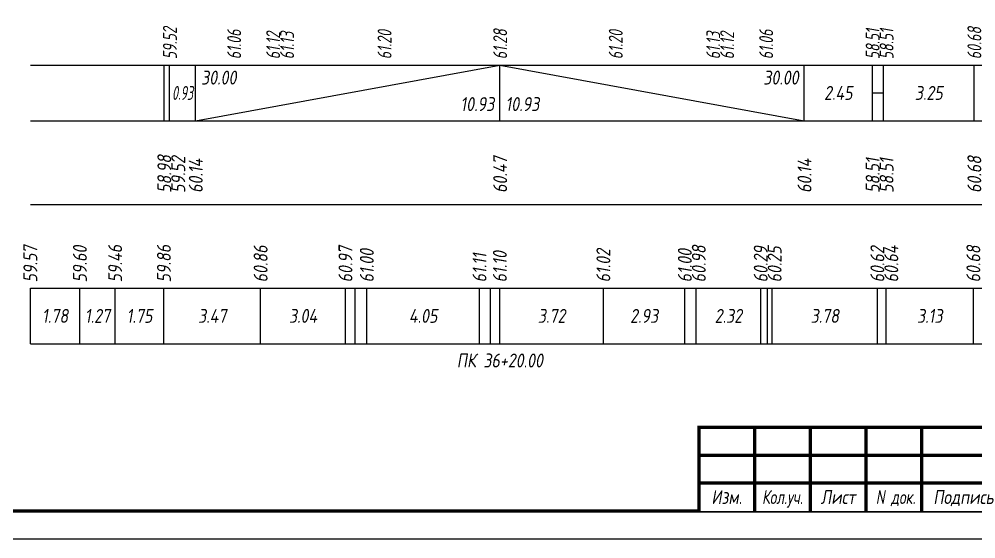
# Model space of a CAD drawing. Extents: x -717 to 1451, y -133302 to 233.
# Drawn here: x 77.9 to 249.7, y -56859.4 to -56766.2 of the extents above; entities that cross this region are included whole.
import ezdxf
from ezdxf.enums import TextEntityAlignment as Align

# ---------------------------------------------------------------- set-up
doc = ezdxf.new("R2010")
doc.units = 0
for name, color, linetype in [('Зарамочное оформление', 7, 'Continuous'), ('Код_510', 7, 'Continuous'), ('Код_514', 1, 'Continuous'), ('Код_516', 1, 'Continuous'), ('Подписи поперечников', 7, 'Continuous'), ('Таблица', 7, 'Continuous')]:
    doc.layers.add(name, color=color, linetype=linetype)
doc.styles.add('М', font='romand.shx', dxfattribs={"width": 0.8, "oblique": 10, "height": 2.5})

# ---------------------------------------------------------------- blocks, each defined once
blk = doc.blocks.new('Штамп')
at = {"linetype": 'Continuous'}
blk.add_wipeout([(199.95, -411.25), (384.95, -411.25), (384.95, -426.25), (199.95, -426.25)], dxfattribs=at).dxf.layer = 'Зарамочное оформление'
at = {"layer": 'Зарамочное оформление', "linetype": 'Continuous', "lineweight": -3, "const_width": 0.6, "flags": 128}
for points in [[(199.95, -426.25), (199.95, -411.25), (384.95, -411.25)], [(209.95, -411.25), (209.95, -426.25)], [(219.95, -411.25), (219.95, -426.25)], [(229.95, -411.25), (229.95, -426.25)], [(239.95, -411.25), (239.95, -426.25)], [(199.95, -416.25), (264.95, -416.25)], [(199.95, -421.25), (264.95, -421.25)]]:
    blk.add_lwpolyline(points, dxfattribs=at)
at = {"layer": 'Зарамочное оформление', "linetype": 'Continuous', "style": 'М', "oblique": 10}
for s, width, p in [('N док.', 0.7, (235.28, -423.75)), ('Подпись', 0.8, (247.45, -423.75)), ('Изм.', 0.8, (204.95, -423.75)), ('Кол.уч.', 0.7, (214.95, -423.75)), ('Лист', 0.8, (224.95, -423.75))]:
    blk.add_text(s, height=2.5, dxfattribs=dict(at, width=width)).set_placement(p, align=Align.MIDDLE_CENTER)
blk = doc.blocks.new('шифр')
blk.add_blockref('Штамп', (0, -56488))

msp = doc.modelspace()

# ---------------------------------------------------------------- linework, layer by layer
at = {"flags": 128}
msp.add_lwpolyline([(-30.054, -56859.421), (389.946, -56859.421), (389.946, -56562.421), (-30.054, -56562.421)], close=True, dxfattribs=at)
at = {"const_width": 0.6, "flags": 128}
msp.add_lwpolyline([(-10.054, -56854.421), (384.946, -56854.421), (384.946, -56567.421), (-10.054, -56567.421)], close=True, dxfattribs=at)
at = {"layer": 'Код_510'}
for p, q in [((79.946, -56824.421), (79.946, -56814.421)), ((88.84, -56824.421), (88.84, -56814.421)), ((95.167, -56824.421), (95.167, -56814.421)), ((103.921, -56824.421), (103.921, -56814.421)), ((121.287, -56824.421), (121.287, -56814.421)), ((136.511, -56824.421), (136.511, -56814.421)), ((138.266, -56824.421), (138.266, -56814.421)), ((140.344, -56824.421), (140.344, -56814.421)), ((160.582, -56824.421), (160.582, -56814.421)), ((162.574, -56824.421), (162.574, -56814.421)), ((164.229, -56824.421), (164.229, -56814.421)), ((182.811, -56824.421), (182.811, -56814.421)), ((197.44, -56824.421), (197.44, -56814.421)), ((199.455, -56824.421), (199.455, -56814.421)), ((211.058, -56824.421), (211.058, -56814.421)), ((212.248, -56824.421), (212.248, -56814.421)), ((213.114, -56824.421), (213.114, -56814.421)), ((232.004, -56824.421), (232.004, -56814.421)), ((233.578, -56824.421), (233.578, -56814.421)), ((249.233, -56824.421), (249.233, -56814.421))]:
    msp.add_line(p, q, dxfattribs=at)
at = {"layer": 'Код_516'}
for p, q in [((103.946, -56784.421), (103.946, -56774.421)), ((104.946, -56784.421), (104.946, -56774.421)), ((104.946, -56784.421), (104.946, -56774.421)), ((109.588, -56784.421), (109.588, -56774.421)), ((109.588, -56784.421), (164.229, -56774.421)), ((164.229, -56784.421), (164.229, -56774.421)), ((164.229, -56774.421), (218.871, -56784.421)), ((218.871, -56784.421), (218.871, -56774.421)), ((231.096, -56784.421), (231.096, -56774.421)), ((233.096, -56784.421), (233.096, -56774.421)), ((249.358, -56784.421), (249.358, -56774.421)), ((231.096, -56779.421), (233.096, -56779.421))]:
    msp.add_line(p, q, dxfattribs=at)
at = {"layer": 'Таблица'}
for p, q in [((80, -56774.421), (274.412, -56774.421)), ((79.946, -56784.421), (274.358, -56784.421)), ((79.946, -56799.421), (274.358, -56799.421)), ((79.946, -56814.421), (274.358, -56814.421)), ((79.946, -56824.421), (274.358, -56824.421))]:
    msp.add_line(p, q, dxfattribs=at)

# ---------------------------------------------------------------- texts
at = {"layer": 'Код_510', "style": 'М', "oblique": 10, "width": 0.8}
for s, p in [('59.57', (79.946, -56813.421)), ('59.60', (88.84, -56813.421)), ('59.46', (95.167, -56813.421)), ('59.86', (103.921, -56813.421)), ('60.86', (121.287, -56813.421)), ('60.97', (136.511, -56813.421)), ('60.98', (199.94, -56813.421)), ('60.29', (211.058, -56813.421)), ('60.25', (213.558, -56813.421)), ('60.62', (232.004, -56813.421)), ('60.64', (234.504, -56813.421)), ('60.68', (249.233, -56813.421)), ('61.00', (140.344, -56813.421)), ('61.11', (160.582, -56813.421)), ('61.10', (164.229, -56813.421)), ('61.02', (182.811, -56813.421)), ('61.00', (197.44, -56813.421))]:
    msp.add_text(s, height=2.5, rotation=90, dxfattribs=at).set_placement(p, align=Align.MIDDLE_LEFT)
for s, p in [('1.78', (84.393, -56819.421)), ('1.27', (92.003, -56819.421)), ('1.75', (99.544, -56819.421)), ('3.47', (112.604, -56819.421)), ('3.04', (128.899, -56819.421)), ('4.05', (150.463, -56819.421)), ('3.72', (173.52, -56819.421)), ('2.93', (190.125, -56819.421)), ('2.32', (205.256, -56819.421)), ('3.78', (222.559, -56819.421)), ('3.13', (241.405, -56819.421))]:
    msp.add_text(s, height=2.5, dxfattribs=at).set_placement(p, align=Align.MIDDLE_CENTER)
at = {"layer": 'Код_514', "style": 'М', "oblique": 10, "width": 0.7}
for s, p in [('59.52', (105, -56773.382)), ('60.68', (249.412, -56773.382)), ('61.06', (116.534, -56773.382)), ('61.12', (123.534, -56773.382)), ('61.13', (126.034, -56773.382)), ('61.20', (143.534, -56773.382)), ('61.28', (164.284, -56773.382)), ('61.20', (185.034, -56773.382)), ('61.13', (202.534, -56773.382)), ('61.12', (205.034, -56773.382)), ('61.06', (212.034, -56773.382)), ('58.51', (231.15, -56773.382)), ('58.51', (233.65, -56773.382))]:
    msp.add_text(s, height=2.5, rotation=90, dxfattribs=at).set_placement(p, align=Align.MIDDLE_LEFT)
at = {"layer": 'Код_516', "style": 'М', "oblique": 10, "width": 0.8}
msp.add_text('30.00', height=2.5, dxfattribs=at).set_placement((110.588, -56775.421), align=Align.TOP_LEFT)
msp.add_text('30.00', height=2.5, dxfattribs=at).set_placement((217.871, -56775.421), align=Align.TOP_RIGHT)
at = {"layer": 'Код_516', "style": 'М', "oblique": 10}
for s, width, p in [('0.93', 0.6, (107.267, -56779.421)), ('2.45', 0.8, (224.983, -56779.421)), ('3.25', 0.8, (241.227, -56779.421))]:
    msp.add_text(s, height=2.5, dxfattribs=dict(at, width=width)).set_placement(p, align=Align.MIDDLE_CENTER)
at = {"layer": 'Код_516', "style": 'М', "oblique": 10, "width": 0.8}
msp.add_text('10.93', height=2.5, dxfattribs=at).set_placement((163.229, -56783.421), align=Align.BOTTOM_RIGHT)
msp.add_text('10.93', height=2.5, dxfattribs=at).set_placement((165.229, -56783.421), align=Align.BOTTOM_LEFT)
for s, p in [('58.98', (104, -56797.371)), ('59.52', (106.5, -56797.371)), ('60.14', (109.642, -56797.371)), ('60.47', (164.284, -56797.371)), ('60.14', (218.925, -56797.371)), ('58.51', (231.15, -56797.371)), ('58.51', (233.65, -56797.371)), ('60.68', (249.412, -56797.371))]:
    msp.add_text(s, height=2.5, rotation=90, dxfattribs=at).set_placement(p, align=Align.MIDDLE_LEFT)
at = {"layer": 'Подписи поперечников', "style": 'М', "oblique": 10, "width": 0.8}
msp.add_text('ПК 36+20.00', height=2.5, dxfattribs=at).set_placement((164.229, -56829.421), align=Align.BOTTOM_CENTER)

# ---------------------------------------------------------------- next in the draw order: block references
msp.add_blockref('шифр', (0, 59.829))

doc.saveas('drawing.dxf')
